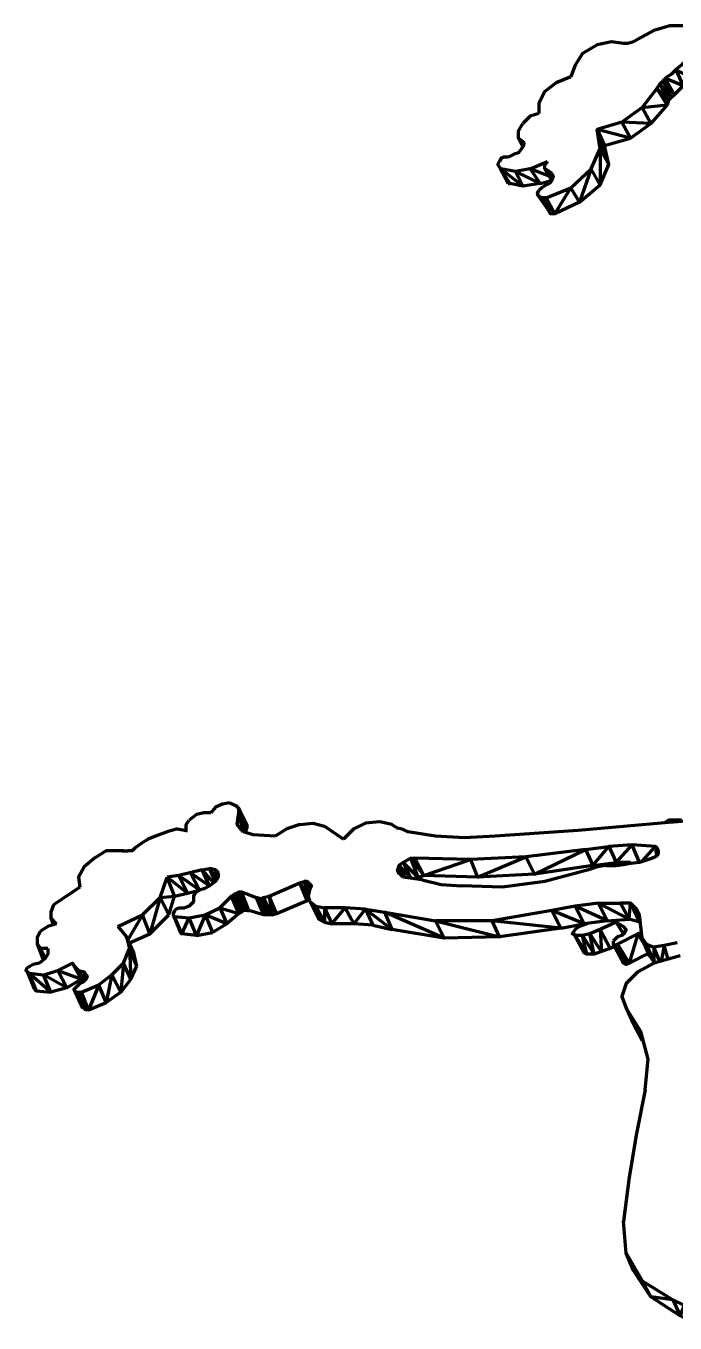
# Model space of a CAD drawing. Header units: inches. Extents: x -243 to 239, y -353 to 248.
# Drawn here: x 39.8 to 114.1, y -214.5 to -66.2 of the extents above; entities that cross this region are included whole.
import ezdxf

# ---------------------------------------------------------------- set-up
doc = ezdxf.new("R2010")
doc.units = ezdxf.units.IN
doc.layers.add('P', color=250, linetype='CONTINUOUS', lineweight=100)

msp = doc.modelspace()

# ---------------------------------------------------------------- linework, layer by layer
at = {"layer": 'P', "color": 151, "linetype": 'CONTINUOUS'}
for points in [[(115.33, -66.17), (113.5, -66.17), (111.67, -66.67), (109.83, -67.67)], [(108.17, -68.17), (106.83, -68), (105.17, -68.33), (103.5, -69.33)], [(108.67, -68.17), (108.17, -68.17)], [(109.33, -68), (108.67, -68.17)], [(109.83, -67.67), (109.33, -68)], [(103.5, -69.33), (102.67, -70.67), (102.17, -72)], [(117.17, -69.17), (116.67, -69.5), (116, -69.83), (115.33, -70.17), (114.83, -70.67), (114.17, -71.17), (113.67, -71.67), (113.17, -72), (112.67, -72.5)], [(118, -71), (116.5, -69.5), (117.5, -71.33), (115.17, -70.33), (116.17, -72.17), (114.17, -71.17), (115, -73), (113, -72.17)], [(102.17, -72), (100.5, -72.67), (99.17, -73.67), (98.5, -75), (98.5, -76.17)], [(112.67, -72.5), (113.67, -74.33), (112.33, -72.83), (113.33, -74.67), (112, -73.33)], [(112.33, -72.83), (112.67, -72.5)], [(112.67, -72.5), (114, -74), (113, -72.17)], [(117.5, -71.33), (116.17, -72.17), (115, -73), (114, -74)], [(112, -73.33), (110.33, -75.5), (108, -77.17), (105.17, -78)], [(110.33, -75.5), (113.17, -75.17), (112, -73.33)], [(112, -73.33), (112.33, -72.83)], [(113.33, -74.67), (113.67, -74.33), (114, -74)], [(110.33, -75.5), (111.33, -77.33), (108, -77.17), (109, -79), (105.17, -78)], [(113.33, -74.67), (113.17, -75.17), (111.33, -77.33)], [(97.5, -76.5), (96.67, -77.33)], [(98.5, -76.17), (97.5, -76.5)], [(96.67, -80), (96.17, -79), (96.17, -78.17), (96.67, -77.33)], [(105.5, -80.17), (106.5, -82), (105.17, -78), (106, -79.83)], [(105.5, -80.17), (105.17, -78)], [(106, -79.83), (109, -79), (111.33, -77.33)], [(96.67, -80), (96.17, -80.67), (95.67, -80.83), (95, -81.17)], [(96.17, -79), (96.83, -79.5)], [(96.83, -79.5), (96.67, -80)], [(103.17, -86.33), (105.5, -84.33), (106.5, -82), (106, -79.83)], [(95, -81.17), (94.5, -81.17), (94.17, -81.33), (94, -81.67)], [(105.5, -80.17), (105.5, -84.33), (104.5, -82.5), (103.17, -86.33), (102.17, -84.67)], [(102.17, -84.67), (104.5, -82.5), (105.5, -80.17)], [(95, -84.17), (94, -82.33), (93.83, -82), (94, -81.67)], [(95, -84.17), (95.17, -84.17), (94, -82.33)], [(97.5, -82.5), (95.83, -82.83), (94.17, -82.5), (94, -82.33)], [(95.83, -82.83), (96.67, -84.5), (94.17, -82.5)], [(95.17, -84.17), (94.17, -82.5)], [(99.67, -83.33), (97.5, -82.5), (98.67, -84.17), (95.83, -82.83)], [(97.5, -82.5), (99.5, -81.67)], [(99.5, -81.67), (99.17, -82)], [(100, -83.83), (99.17, -82.5), (99.17, -82)], [(100, -83.83), (99.5, -82.67), (99.17, -82.5), (100, -83.83)], [(99.5, -82.67), (100, -83.83)], [(100, -83), (99.67, -82.83), (99.5, -82.67)], [(99.67, -82.83), (100.17, -83.5)], [(100.17, -83.5), (99.67, -82.83)], [(100, -83.83), (100.17, -83.33), (100, -83)], [(98.67, -84.17), (96.67, -84.5), (95.17, -84.17)], [(98.67, -84.17), (100, -83.83)], [(99.33, -84.33), (98.83, -84.67)], [(99.67, -84.17), (99.33, -84.33)], [(100, -83.83), (99.67, -84.17)], [(98.5, -85.67), (98.33, -85.33), (98.5, -85)], [(98.83, -84.67), (98.5, -85)], [(98.83, -85.83), (99.67, -87.33), (98.5, -85.67)], [(99.33, -85.83), (98.83, -85.83), (98.5, -85.67)], [(98.83, -85.83), (99.83, -87.67), (99.67, -87.33)], [(100.33, -87.67), (99.33, -85.83), (102.17, -84.67)], [(100.33, -87.67), (99.83, -87.67), (99.33, -85.83)], [(103.17, -86.33), (100.33, -87.67), (102.17, -84.67)]]:
    msp.add_lwpolyline(points, dxfattribs=at)
at = {"layer": 'P', "color": 191, "linetype": 'CONTINUOUS'}
for points in [[(63.17, -155), (62.33, -155.17), (61.5, -155.5), (61, -156.17)], [(63.17, -155), (63.83, -155.33), (64.17, -155.67)], [(64.17, -155.67), (65, -158.33), (64.17, -156.17)], [(65.17, -157.67), (64.17, -155.67)], [(64.17, -156.17), (64.17, -155.67)], [(58.17, -158.17), (58.17, -157.5), (58.5, -157)], [(60.17, -156.17), (59.33, -156.33), (58.5, -157)], [(61, -156.17), (60.17, -156.17)], [(64.67, -158.33), (64, -157.5), (64.17, -156.17)], [(64.67, -158.33), (64.17, -156.17)], [(80.33, -157.17), (78.67, -157.33), (77.33, -158), (76.17, -159.17)], [(81.67, -157.5), (80.33, -157.17)], [(116.67, -157), (112.5, -157.33)], [(57.17, -158), (56, -158.33), (54.67, -158.83)], [(57.17, -158), (58.17, -158.17)], [(58.17, -158.17), (58.33, -158.17)], [(65.83, -158.67), (64.67, -158.33)], [(65, -158.33), (65.17, -157.67)], [(65, -158.33), (65, -158.33)], [(68.33, -158.83), (65.83, -158.67)], [(71.17, -157.5), (69.67, -158), (68.33, -158.83)], [(71.17, -157.5), (72.67, -157.33), (74, -157.67), (76.17, -159.17)], [(82.17, -157.83), (81.67, -157.5)], [(82.17, -157.83), (82.83, -158), (83.5, -158.33)], [(90, -159), (86.67, -158.83), (83.5, -158.33)], [(103, -158.17), (93.5, -158.83)], [(112.5, -157.33), (103, -158.17)], [(52.33, -160.17), (52, -160.5), (51.5, -160.5)], [(54.67, -158.83), (53.83, -159.17), (53, -159.67), (52.33, -160.17)], [(93.5, -158.83), (90, -159)], [(103.83, -160.33), (106.5, -160)], [(104.67, -162.17), (106.5, -160)], [(109, -161.83), (107.33, -161.83), (109.17, -159.83), (106.5, -160), (107.33, -161.83)], [(112, -161), (111.83, -160), (109.17, -159.83)], [(110, -161.83), (109.17, -159.83)], [(110.33, -161.67), (111.83, -160)], [(112.17, -160.5), (112, -160.17), (111.83, -160)], [(112.17, -160.83), (112.17, -160.5), (112, -160.17), (112.17, -160.5), (112, -160.17)], [(50.83, -160.5), (49, -160.5), (47.67, -161.33), (46.5, -162.33), (45.83, -163.5), (46, -164.67)], [(50.83, -160.5), (51, -160.5)], [(50.83, -160.5), (51, -160.5)], [(51, -160.5), (50.83, -160.5)], [(51, -160.5), (51, -160.5)], [(51, -160.5), (51, -160.5)], [(51, -160.5), (51.17, -160.5), (51.5, -160.5)], [(83.83, -161.33), (84.67, -163.5), (83, -161.83), (83.83, -163.5)], [(83, -161.83), (83.83, -161.33)], [(84.67, -163.5), (85.33, -163.33), (83.83, -161.33), (84.33, -161.33), (85.33, -163.33)], [(103.83, -160.33), (104.67, -162.17), (98, -163.17), (103.83, -160.33), (97, -161.17), (98, -163.17), (91.5, -163.5), (97, -161.17), (90.67, -161.5), (91.5, -163.5), (85.33, -163.33), (90.67, -161.5), (84.33, -161.33)], [(111.83, -161.17), (111.5, -161.33), (110, -161.83), (108.67, -162)], [(112.17, -160.83), (111.83, -161.17)], [(60, -162.67), (57.33, -163.33), (56, -163.5)], [(58.67, -163), (59.67, -165), (57.33, -163.33), (58.33, -165.33), (56, -163.5)], [(58.67, -163), (60.83, -164.5), (60, -162.67)], [(61.33, -164.17), (60, -162.67), (60.83, -162.5)], [(61.83, -163.5), (61.5, -162.67), (60.83, -162.5), (61.67, -163.67)], [(61.5, -164), (60.83, -162.5)], [(61.83, -163.33), (61.5, -162.67), (61.83, -163)], [(61.83, -163), (61.83, -163.5), (61.5, -164)], [(83, -161.83), (82.5, -162.17), (82.33, -162.67)], [(82.83, -163.33), (82.33, -162.67), (82.5, -163.17)], [(82.5, -163), (82.33, -162.67)], [(83.83, -163.5), (82.5, -162.17), (83.17, -163.5)], [(83, -163.5), (82.5, -163)], [(106.33, -162.17), (106.17, -162.17), (105.17, -162.33), (104.17, -162.67), (99.17, -164), (94.33, -164.67)], [(104.67, -162.17), (107.33, -161.83)], [(106.17, -162.17), (107.33, -162.17), (108.67, -162)], [(55.17, -165.83), (56.83, -165.67), (56, -163.5)], [(55.17, -165.83), (56, -163.5)], [(60.83, -164.5), (60.17, -164.83)], [(61.5, -164), (60.83, -164.5)], [(67, -165.83), (67.67, -165.67), (71.17, -164.17)], [(71.17, -164.17), (71.67, -164)], [(71.17, -164.17), (72.17, -165.67)], [(72, -166.17), (71.17, -164.17)], [(72.17, -165.17), (72, -164), (71.67, -164)], [(72.17, -165.33), (71.67, -164)], [(72.33, -164.33), (72, -164), (72.33, -164.83)], [(72.33, -166.33), (72.17, -165.67), (72.33, -164.83), (72.5, -164.5), (72.33, -164.33), (72.5, -164.67)], [(85.17, -163.83), (83, -163.5)], [(84.17, -163.67), (84.67, -163.5)], [(85.17, -163.83), (87.33, -164.33), (89.67, -164.5)], [(94.33, -164.67), (89.67, -164.5)], [(44, -166), (43, -166.67)], [(46, -164.67), (44, -166)], [(50.33, -169.17), (53.17, -167.83), (55.17, -165.83)], [(56.17, -167.83), (55.17, -165.83), (54, -170), (53.17, -167.83), (51.5, -170.67)], [(56.17, -167.83), (56.83, -165.67)], [(56.83, -165.67), (58.33, -165.33), (59.67, -165)], [(59, -166), (59, -166.33), (58.67, -166.67), (58.5, -166.83), (58, -167)], [(60.17, -164.83), (59.67, -165), (59.17, -165.33), (59, -165.67), (59, -166)], [(64, -165.33), (63.67, -165.5), (63.33, -165.67), (62, -167)], [(62, -167), (64.17, -167.67), (63.33, -165.67)], [(63.67, -165.5), (64.5, -167.5), (63.33, -165.67)], [(64.17, -165.17), (64.5, -165.17), (65.17, -167.33), (64.17, -165.17), (64.83, -167.33), (63.67, -165.5)], [(64, -165.33), (64.17, -165.17)], [(64.83, -167.33), (64, -165.33)], [(67, -167.83), (66.67, -166), (66.17, -165.83), (67, -167.83), (65.33, -167.33), (64.5, -165.17), (66.17, -165.83)], [(67, -165.83), (67.5, -167.83), (66.67, -166), (67, -165.83)], [(68.5, -167.67), (67.67, -165.67), (68, -167.83), (67, -165.83)], [(68, -167.83), (68.5, -167.67), (72, -166.17), (72.17, -166)], [(43, -166.67), (42.67, -167.5), (42.67, -168.17)], [(56.83, -167.33), (56.67, -167.67), (56.67, -167.83)], [(57, -167.17), (56.83, -167.33)], [(57.33, -167), (57, -167.17)], [(57.33, -167), (57.67, -167), (58, -167)], [(57.67, -167), (57.67, -167)], [(57.67, -167), (57.67, -167)], [(62, -167), (62.83, -168.83), (60.33, -167.83), (61.17, -169.83)], [(60.33, -167.83), (62, -167)], [(65.17, -167.33), (64.83, -167.33), (64.5, -167.5), (64.17, -167.67), (62.83, -168.83), (61.17, -169.83)], [(65.17, -167.33), (65.33, -167.33)], [(73.33, -168.33), (72.33, -166.33), (73, -166.83)], [(74, -167), (74, -168.67), (73, -166.83)], [(74, -168.67), (73.33, -168.33), (73, -166.83)], [(73, -166.83), (74, -167)], [(78.67, -167.17), (79.5, -169), (77.33, -168.83), (78.67, -167.17), (76.33, -167), (77.33, -168.83), (74.83, -168.83), (76.33, -167), (74, -167), (74.83, -168.83)], [(79.5, -169), (81.67, -169.5), (78.67, -167.17), (80.83, -167.5), (81.67, -169.5)], [(86.67, -168.5), (87.67, -170.5), (80.83, -167.5), (86.67, -168.5)], [(103.67, -168.83), (100, -167.33), (93.17, -168.5)], [(100, -167.33), (101, -169.33), (93.17, -168.5)], [(105.33, -166.5), (102.67, -166.83), (100, -167.33)], [(105.33, -166.5), (106.33, -168.5), (102.67, -166.83)], [(106.33, -168.5), (103.67, -168.83), (102.67, -166.83)], [(106.33, -168.5), (108.83, -168.33), (105.33, -166.5), (107.83, -166.5), (108.83, -168.33)], [(110.17, -168.83), (110, -168.67), (109.67, -167.17), (109, -166.5), (110, -168.67), (108.83, -168.33), (109, -166.5), (107.83, -166.5)], [(110.33, -170.5), (110, -167.83), (109.67, -167.17)], [(43.33, -168.83), (42.33, -169.17)], [(43.33, -168.83), (42.67, -168.17), (43, -169)], [(51.67, -171), (54, -170), (56.17, -167.83)], [(57.5, -169.83), (56.83, -168), (56.67, -167.83), (57.5, -169.83)], [(57.67, -170), (56.83, -168), (58.5, -168.17)], [(59.33, -170.17), (57.67, -170), (58.5, -168.17)], [(60.33, -167.83), (59.33, -170.17), (58.5, -168.17)], [(58.5, -168.17), (60.33, -167.83)], [(68, -167.83), (67, -167.83)], [(74, -168.67), (74.83, -168.83)], [(101, -169.33), (94, -170.33), (93.17, -168.5), (86.67, -168.5), (94, -170.33), (87.67, -170.5), (81.67, -169.5)], [(101, -169.33), (103.67, -168.83)], [(41.17, -171.17), (41.17, -170.33), (41.5, -169.67)], [(42.33, -169.17), (41.5, -169.67)], [(50.33, -169.17), (51.33, -170.33), (51.67, -171.67)], [(52.5, -173.67), (51.67, -171.67), (52.17, -172.17), (51.33, -170.33)], [(57.5, -169.83), (57.67, -170)], [(59.33, -170.17), (61.17, -169.83)], [(110.83, -171.17), (111.17, -172.5), (110.33, -170.5), (110.83, -171.17)], [(42.33, -171.67), (42.33, -172.33), (42, -172.83), (41.33, -173.33), (40.67, -173.5)], [(41.83, -173), (41.17, -171.17), (41.5, -171.67)], [(42.33, -171.67), (41.5, -171.67), (42, -172.67)], [(41.83, -172.83), (41.5, -171.67)], [(51.67, -171.67), (51.83, -175.17), (51, -173.33), (50.67, -176.67), (49.67, -174.67), (49, -177.83), (48.17, -175.83), (47, -178.67), (46.17, -176.67)], [(51, -173.33), (51.67, -171.67)], [(111.67, -171.5), (111.67, -173.17), (110.83, -171.17), (111.67, -171.5)], [(114.33, -171), (112.83, -171.33), (111.67, -171.5)], [(112.33, -173.17), (111.67, -171.5)], [(113.33, -173), (112.83, -171.33), (112.5, -173.17)], [(40.67, -173.5), (40.33, -173.67)], [(43.5, -174.17), (46.17, -175.17), (45.17, -173.33)], [(43.5, -174.17), (45.17, -173.33)], [(46.33, -175.5), (45.17, -173.33), (45.5, -173.83)], [(51, -173.33), (49.67, -174.67), (48.17, -175.83)], [(52.5, -173.67), (52.17, -172.17)], [(112, -173.33), (111.67, -173.17), (111.17, -172.5)], [(40.83, -176.33), (40, -174.33), (39.83, -174.17), (40, -173.83)], [(40.33, -173.67), (40, -173.83)], [(40.83, -176.33), (41, -176.5), (40, -174.33), (40.17, -174.5), (41, -176.5)], [(42.67, -176.67), (40.17, -174.5), (41.83, -174.67)], [(41, -176.5), (42.67, -176.67), (41.83, -174.67)], [(43.5, -174.17), (44.5, -176.17), (41.83, -174.67)], [(41.83, -174.67), (43.5, -174.17)], [(46.5, -175.5), (45.83, -174.17), (45.5, -173.83), (46.5, -175.5)], [(46.17, -175.17), (46.33, -175.5), (45.5, -173.83)], [(46.5, -175.17), (45.83, -174.17), (46.5, -174.33), (46.67, -175)], [(46.67, -175), (46.5, -174.33), (46.67, -174.67)], [(46.67, -174.67), (46.83, -174.83), (46.67, -175.17)], [(51.83, -175.17), (52.5, -173.67)], [(46.17, -175.17), (44.5, -176.17), (42.67, -176.67)], [(45.5, -176.17), (45.33, -176.33)], [(46.33, -178.5), (45.5, -176.67), (45.33, -176.33), (46.33, -178.5)], [(45.67, -176), (45.5, -176.17)], [(46, -175.67), (45.67, -176)], [(45.83, -176.67), (46.17, -176.67), (48.17, -175.83)], [(46.67, -175.17), (46.33, -175.5), (46, -175.67)], [(51.83, -175.17), (50.67, -176.67), (49, -177.83)], [(46.5, -178.5), (45.5, -176.67), (45.83, -176.67)], [(45.83, -176.67), (46.67, -178.67), (46.5, -178.5)], [(46.33, -178.5), (46.5, -178.5), (45.83, -176.67)], [(47, -178.67), (46.67, -178.67), (46.17, -176.67)], [(47, -178.67), (49, -177.83)]]:
    msp.add_lwpolyline(points, dxfattribs=at)
at = {"layer": 'P', "color": 171, "linetype": 'CONTINUOUS'}
for points in [[(113.33, -157), (112.83, -157.33)], [(114.83, -157), (113.33, -157)], [(107.83, -161.83), (107.67, -162.17)], [(107.33, -168.67), (105.5, -169.5), (104.33, -170), (103.5, -170.17), (102.67, -170.17), (102.5, -170)], [(104, -168.67), (104, -168.83), (103.17, -169.17), (102.83, -169.33)], [(108.17, -170), (107.33, -168.67), (108.17, -169.17)], [(102.67, -169.5), (102.33, -170), (102.5, -170)], [(102.67, -170.17), (103.67, -172.17), (102.5, -170)], [(102.83, -169.33), (102.67, -169.5)], [(102.67, -170.17), (104, -172.33), (103.67, -172.17)], [(103.5, -170.17), (104.83, -172.33), (104.33, -170)], [(104, -172.33), (103.5, -170.17)], [(106.67, -171.67), (105.5, -169.5), (105.67, -172), (104.33, -170)], [(107.5, -170.33), (107.17, -170.67)], [(110.33, -169.83), (109.83, -170), (107.5, -171.17), (107.33, -171.33)], [(108.33, -169.83), (108, -170.17), (107.5, -170.33)], [(108.33, -169.83), (108.5, -169.5), (108.17, -169.17)], [(111.17, -172.17), (109.83, -170), (108.83, -173.33)], [(105.67, -172), (104.83, -172.33), (104, -172.33)], [(107, -171.5), (106.67, -171.67), (105.67, -172)], [(107.17, -170.67), (107, -170.83)], [(107, -170.83), (107, -171.17)], [(108.17, -173.33), (107.33, -171.33), (107, -171.17), (108.17, -173.33), (108.17, -173.33)], [(108.17, -173.33), (107, -171.17), (107, -171.17), (108.17, -173.33)], [(107.33, -171.33), (108.5, -173.5), (107.5, -171.17)], [(107.5, -171.17), (108.83, -173.33), (108.5, -173.5), (108.17, -173.33)], [(108.83, -173.33), (111.17, -172.17)]]:
    msp.add_lwpolyline(points, dxfattribs=at)
at = {"layer": 'P', "color": 181, "linetype": 'CONTINUOUS'}
for points in [[(111.67, -173.33), (109.83, -174.33)], [(114.67, -172.5), (111.67, -173.33)], [(109.83, -174.33), (108.5, -175.67), (108, -177.17), (108.5, -178.5), (109.33, -180.33)], [(110.67, -187.83), (111, -184.33), (110.17, -181.17), (108.5, -178.5), (110.33, -181.83)], [(109.33, -180.33), (110.33, -182.17)], [(110.67, -187.83), (109.67, -192.83), (108.83, -197.83), (108.17, -202.83)], [(109.33, -208.5), (108.5, -206.5), (108.17, -202.83)], [(111.33, -211.5), (108.5, -206.5), (110.33, -209.67), (111.33, -211.5)], [(110.33, -209.67), (113.83, -211.83), (111.33, -211.5), (109.33, -208.5)], [(115.17, -212.5), (116.17, -214.5), (114.67, -213.67), (115.17, -212.5), (113.83, -211.83), (114.67, -213.67), (111.33, -211.5)]]:
    msp.add_lwpolyline(points, dxfattribs=at)

doc.saveas('drawing.dxf')
